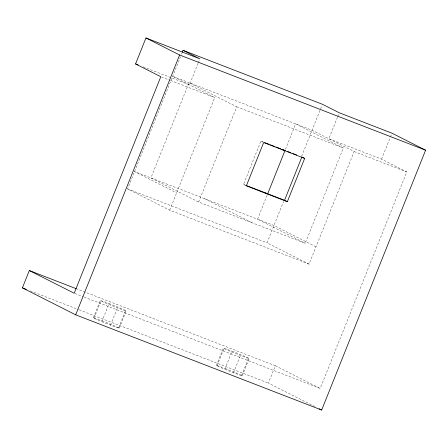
<?xml version="1.0" encoding="UTF-8"?>
<svg xmlns="http://www.w3.org/2000/svg" width="448" height="448" viewBox="0 0 448 448"><rect width="100%" height="100%" fill="white"/><g stroke="black" fill="none" stroke-linecap="round" stroke-linejoin="round"><path stroke-width="0.34" stroke-dasharray="2.24 1.68" d="M169.68 210.179L214.715 97.586L172.654 76.3L312.049 130.256L354.11 151.542L309.075 264.135L169.68 210.179L127.618 188.894L180.443 56.812M181.485 54.214L182.006 52.914M93.363 317.867L100.29 300.546M94.035 318.259L100.962 300.933M198.05 63.375L189.476 84.812L142.061 66.461M198.313 62.726L199.606 59.478M102.127 320.891A14 0.442 21.8 0 1 119.09 328.205A14 0.442 21.8 0 1 97.782 319.962A14 0.442 21.8 0 1 102.127 320.891L109.054 303.565A14 0.442 21.8 0 1 126.017 310.884A14 0.442 21.8 0 1 104.714 302.635A14 0.442 21.8 0 1 109.054 303.565M110.538 325.147L117.466 307.826M118.63 327.779L125.563 310.458M119.302 328.166L126.23 310.845M198.615 202.042L236.723 106.77L189.05 82.645L150.942 177.918L198.615 202.042L305.211 243.303L343.319 148.03L295.646 123.906L285.281 149.828M246.344 185.842L243.538 184.425L260.859 141.12L263.424 142.111M267.131 195.199L257.544 219.178L305.211 243.303M216.362 365.473L223.289 348.152M217.028 365.865L223.955 348.544M309.075 264.135L267.014 242.85L283.534 201.544M301.678 156.178L321.922 105.571M225.126 368.497A14 0.442 21.8 0 1 242.082 375.81A14 0.442 21.8 0 1 220.78 367.567A14 0.442 21.8 0 1 225.126 368.497L232.053 351.176A14 0.442 21.8 0 1 249.015 358.49A14 0.442 21.8 0 1 227.707 350.241A14 0.442 21.8 0 1 232.053 351.176M233.537 372.753L240.464 355.432M337.445 117.331L328.871 138.768L381.556 159.158L406.795 171.931L320.191 388.455L83.983 297.035M337.708 116.682L339.007 113.434M241.629 375.385L248.556 358.064M242.301 375.771L249.228 358.45M314.86 406.588L268.391 383.074L275.324 365.753L76.961 288.977M381.556 159.158L390.13 137.721M390.393 137.071L391.429 134.473M161.448 76.966L169.893 80.237M170.542 80.489L214.715 97.586M354.11 151.542L406.795 171.931M236.723 106.77L343.319 148.03M243.538 184.425L246.103 185.416M127.618 188.894L267.014 242.85M74.85 293.496L83.334 296.783M30.229 290.892L78.518 309.579M79.167 309.837L268.391 383.074M260.859 141.12L263.665 142.537M316.002 246.809L273.941 225.523L134.546 171.573L176.607 192.858M204.243 198.548L251.916 222.673M275.324 365.753L320.191 388.455"/><path stroke-width="0.67" d="M182.263 52.265L183.042 50.316L322.442 104.272L339.265 112.784L391.95 133.174L425.6 150.203L321.675 410.038L75.678 314.826L22.4 287.862L29.327 270.542L76.311 288.725M29.327 270.542L74.194 293.244L160.798 76.72L135.565 63.946L145.953 37.962L199.87 58.828L183.042 50.316M75.678 314.826L179.609 54.992L145.953 37.962M267.652 193.9L285.018 150.478M287.342 201.712L284.542 200.295L301.862 156.985L304.662 158.407L287.342 201.712L246.344 185.842L263.665 142.537L304.662 158.407M179.609 54.992L425.6 150.203M135.565 63.946L138.163 64.954M264.706 142.604L269.192 144.34M270.469 144.838L274.954 146.574M276.237 147.067L280.722 148.803M281.999 149.302L285.202 150.539M287.767 151.53L290.97 152.774M292.891 153.518L296.733 155.002M246.103 185.416L284.542 200.295M22.4 287.862L26.314 289.38M281.921 149.335L284.166 150.472M264.04 192.36L266.846 193.777M319.194 408.783L321.675 410.038"/></g></svg>
